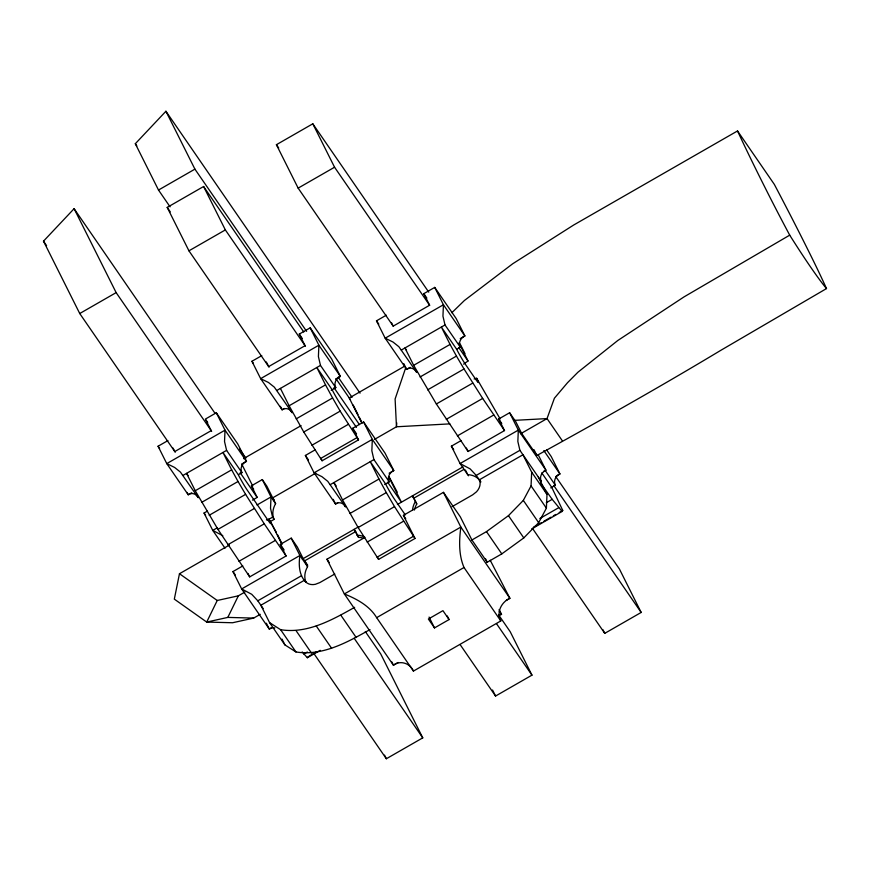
<?xml version="1.0" encoding="UTF-8"?>
<svg xmlns="http://www.w3.org/2000/svg" width="870" height="870" viewBox="0 0 870 870"><rect width="100%" height="100%" fill="white"/><g stroke="black" fill="none" stroke-linecap="round" stroke-linejoin="round"><path stroke-width="1.3" d="M471.529 540.205L486.471 531.624L508.461 515.649L523.327 500.402L531.059 485.895L531.668 472.138L522.968 454.771L479.294 479.848A12.626 9.668 -34.6 0 1 476.564 491.746L472.714 494.802L452.019 506.677M486.852 562.466L501.805 553.885L523.794 537.91L538.66 522.663L546.393 508.156L547.002 494.399L538.302 477.032M396.753 422.885L396.47 426.778L374.459 439.415M229.43 545.044L179.47 573.732L174.326 599.136L206.712 622.072L232.573 622.746L253.67 618.091L260.228 614.329M405.594 368.119L395.11 398.982L396.47 426.778L449.866 423.875M244.894 592.068L238.347 595.83L217.239 600.485L206.712 622.072L227.809 617.406L253.67 618.091M227.809 617.406L238.347 595.83M302.194 651.945L307.327 657.742L307.937 656.73M531.613 528.971L562.14 511.44L562.749 510.429L551.743 487.341L541.782 472.878M175.261 452.237L79.735 313.526L43.5 241.164L74.102 208.68L215.086 413.402M170.063 206.821L158.503 190.041L135.318 143.724L165.92 111.251L360.049 393.153M451.867 312.711L464.417 300.487L512.756 263.73L573.711 225.004L737.521 130.946L774.322 184.375A391.326 26.763 60.1 0 1 807.828 249.614A241.925 16.552 60.1 0 1 826.5 288.579L720.828 350.316C660.33 386.693 598.941 421.308 537.16 455.325M463.612 364.138L468.006 361.006L459.034 342.9M158.503 190.041L194.913 169.139L306.61 331.339M269.069 367.162L188.942 250.821L167.203 207.408L203.602 186.506L303.771 331.959M393.251 326.217L298.149 188.127L276.41 144.703L312.808 123.801L428.736 292.124M79.735 313.526L116.145 292.624L211.671 431.346M188.942 250.821L225.352 229.919L305.468 346.26M298.149 188.127L334.558 167.225L429.66 305.316M331.198 390.315L335.798 387.672C333.471 383.376 336.124 378.211 340.344 376.362L318.888 345.205L260.641 378.646L268.493 382.495L274.333 387.161L292.113 412.75C290.526 408.867 285.534 407.16 282.108 409.813L260.641 378.646L251.941 361.278L261.772 355.634M266.34 361.953L268.667 366.585L305.065 345.684L299.269 334.102L310.188 327.838L331.655 358.995L340.344 376.362L335.689 379.037M238.478 474.618L241.925 472.638C239.598 468.343 242.251 463.177 246.471 461.328L225.015 430.161L166.768 463.612L174.62 467.451L180.46 472.127L198.24 497.716C196.642 493.834 191.65 492.126 188.225 494.769L166.768 463.612L158.068 446.245L167.899 440.601M241.816 464.004L246.471 461.328L237.771 443.961L216.315 412.793L205.396 419.068L211.192 430.65L174.783 451.552L173.043 448.072M456.891 349.207L460.339 347.228C458.012 342.943 460.665 337.767 464.885 335.929L443.428 304.761L385.182 338.202L393.033 342.051L398.873 346.728L416.654 372.316C415.066 368.423 410.074 366.716 406.638 369.369L385.182 338.202L376.482 320.834L386.313 315.19M391.467 322.672L393.196 326.141L429.606 305.239L423.81 293.658L434.728 287.394L456.184 318.561L464.885 335.929L460.23 338.604M276.791 390.489L320.464 365.411L318.409 356.591L318.888 345.205L310.188 327.838M284.436 408.476L282.108 409.813L280.368 406.333M384.638 484.492L389.238 481.849C386.911 477.565 389.564 472.388 393.784 470.55L385.084 453.183L363.627 422.015L352.709 428.279L358.505 439.861L322.096 460.763L303.771 432.02L289.123 405.768L325.521 384.866L316.832 367.499L332.155 389.76A12.626 0.859 60.1 0 0 341.105 405.126L356.439 427.387M182.907 475.455L226.591 450.377L224.536 441.558L225.015 430.161L216.315 412.793M401.32 350.055L445.005 324.967L442.95 316.147L443.428 304.761L434.728 287.394M296.181 418.861L332.579 397.96L325.521 384.866M243.556 458.664L301.096 425.626M404.441 366.303L349.251 397.992L361.931 423.32M191.726 492.768L188.225 494.769L187.072 492.453M307.741 565.304L303.141 558.627L297.344 547.045L291.211 538.138L280.292 544.413L286.089 555.995L249.69 576.886L217.946 529.384L195.25 490.734L231.648 469.833L222.948 452.465L238.282 474.726A12.626 0.859 60.1 0 0 247.232 490.093L268.689 521.26A12.626 0.859 60.1 0 0 268.95 519.249L266.438 519.955M410.14 367.357L406.638 369.369L403.745 363.573M533.984 449.692L536.888 455.478L521.554 433.216L515.758 421.645L509.624 412.739L498.706 419.003L504.502 430.585L468.103 451.486L436.359 403.974L413.663 365.324L450.062 344.433L441.373 327.066L456.696 349.327A12.626 0.859 60.1 0 0 465.646 364.682L476.379 380.266A12.626 0.859 60.1 0 0 476.629 378.265L474.128 378.972M303.771 432.02L340.181 411.118L358.505 439.861M201.644 502.381L238.043 481.491L231.648 469.833M420.058 376.982L456.456 356.08L450.062 344.433M311.906 445.244L348.304 424.342M225.025 548.198L212.758 530.395L204.058 513.028L207.332 511.147M252.485 500.13L257.183 497.433L251.386 485.851L262.305 479.577L266.905 486.265L275.605 503.632A22.087 16.932 -34.6 0 0 274.115 519.39L270.472 521.478L282.021 544.544M389.129 473.226L393.784 470.55L372.316 439.383L314.081 472.823L321.933 476.673L327.772 481.338L345.553 506.927C343.954 503.045 338.963 501.337 335.537 503.991L314.081 472.823L305.381 455.456L315.212 449.812M209.202 515.268L245.612 494.367L264.262 523.827L286.089 555.995M427.627 389.869L464.025 368.967L482.676 398.427L504.502 430.585M320.562 458.533L356.972 437.632M217.413 527.72L212.758 530.395L222.818 535.724M257.02 504.981L271.005 496.944L275.605 503.632M217.946 529.384L254.355 508.482M272.353 498.042L315.799 473.095M436.359 403.974L472.769 383.083M267.982 519.803L272.582 517.161L270.526 508.341L271.005 496.944L262.305 479.577M330.219 484.666L373.904 459.588L371.849 450.769L372.316 439.383L363.627 422.015M227.864 544.729L264.262 523.827M446.277 419.329L482.676 398.427M826.5 288.579A155.676 10.647 60.1 0 1 789.71 235.15L684.037 296.887L617.787 340.507L577.985 372.175L567.555 382.669L554.407 398.21L547.034 418.59L520.684 433.728M337.864 502.653L335.537 503.991L333.221 499.358M485.503 558.779L487.243 562.248L471.91 539.987L460.317 516.834L443.45 492.344L403.408 515.334L415.001 538.486L378.602 559.388L358.125 527.535L342.562 499.945L378.961 479.044L370.261 461.676L385.595 483.937A12.626 0.859 60.1 0 0 394.545 499.304L405.279 514.888M238.956 561.313L275.355 540.411M457.37 435.903L493.768 415.001M274.887 627.912L272.158 627.814L269.254 629.021L241.664 588.946L232.964 571.579L242.795 565.935M468.506 475.792L460.078 463.547L451.378 446.179L461.209 440.535M349.925 513.485L386.323 492.583L378.961 479.044M302.325 559.095L358.701 526.72M397.405 504.502L462.971 466.864M358.125 527.535L394.534 506.634L415.001 538.486M362.703 537.997A22.087 16.932 -34.6 0 0 358.538 537.377L355.634 531.592L304.674 560.846L307.578 566.642A22.087 16.932 -34.6 0 0 306.088 582.4C298.954 575.32 298.53 564.815 299.911 555.506L291.211 538.138M414.403 510.059A22.087 16.932 -34.6 0 1 416.784 503.937L412.347 495.922L413.881 498.151L463.688 469.55M490.212 560.236L509.896 598.31C501.457 602.007 496.15 612.339 500.805 620.93L413.435 671.085C410.248 663.321 400.265 659.906 393.414 665.202L344.357 593.96L326.957 559.225L364.65 537.584M307.578 566.642L299.911 555.506L241.664 588.946L251.724 594.286L257.803 600.8L301.488 575.722M519.901 450.312L541.368 481.48C539.041 477.184 541.695 472.018 545.914 470.17L518.324 430.106L460.078 463.547L470.137 468.887L476.227 475.401L519.901 450.312L517.846 441.492L518.324 430.106L509.624 412.739M367.173 542.097L403.582 521.195M334.765 574.004L319.823 582.585L315.321 584.325A12.626 9.668 -34.6 0 1 304.554 580.17L260.869 605.248L269.569 622.615L284.903 644.887L295.941 651.956C322.553 656.306 347.554 642.158 369.989 629.575M377.069 557.17L413.467 536.268M271.592 627.683L269.254 629.021L266.361 623.235M543.587 471.507L545.914 470.17L538.378 455.119M556.441 475.955L559.932 473.943L551.243 456.576L546.643 449.899M550.786 487.896L555.386 485.253C553.059 480.958 555.712 475.792 559.932 473.943L543.837 450.573M269.569 622.615L280.618 629.695C307.219 634.045 332.22 619.897 354.655 607.314M546.306 502.719L552.178 499.347L562.14 511.44M303.804 654.044L307.317 652.021M539.824 518.531L558.616 507.743M309.111 656.056L316.147 652.011M533.397 527.285L535.746 525.937M538.084 524.588L541.608 522.565M543.957 521.217L551.004 517.171M553.353 515.823L555.702 514.474M559.225 512.452L562.749 510.429M506.373 600.343L509.896 598.31L460.839 527.079L344.357 593.96C356.765 598.962 369.587 605.814 376.645 617.656L464.014 567.501C458.599 554.799 459.099 540.498 460.839 527.079L443.45 492.344M307.327 657.742L320.236 650.325M449.072 619.57L442.939 610.664L428.377 619.027L434.511 627.922L449.072 619.57L447.256 615.949M398.123 662.494L393.414 665.202L391.609 661.602M499.173 615.71L501.522 614.361L499.108 609.544M313.929 653.598L386.345 758.749L422.755 737.858L380.712 653.914L365.313 631.533M460.121 644.594L495.552 696.054L531.962 675.153L510.212 631.729L498.662 614.949M532.668 528.666L604.759 633.349L641.168 612.447L619.429 569.034L555.702 476.51M513.92 420.384L547.034 418.59L562.368 440.851M179.47 573.732L217.239 600.485M552.178 499.347L540.531 482.904M423.81 293.658L426.876 298.116M445.005 324.967L460.339 347.228M545.425 470.779L555.386 485.253M458.805 347.641L468.006 361.006M553.733 485.482L641.168 612.447M476.629 378.265L500.174 418.959M498.706 419.003L501.772 423.462M531.668 472.138L547.002 494.399M531.059 485.895L546.393 508.156M523.327 500.402L538.66 522.663M276.41 144.703L278.726 148.063M406.497 350.186L404.963 347.956L413.663 365.324M376.482 320.834L378.787 324.173M508.461 515.649L523.794 537.91M476.227 475.401L480.827 482.078A22.087 16.932 -34.6 0 0 467.745 474.672L465.428 470.039M451.378 446.179L453.683 449.518M486.471 531.624L501.805 553.885M338.202 377.21L352.067 397.34M499.206 611.012L501.522 614.361M336.135 378.95L350.012 399.091M464.014 567.501L500.805 620.93M299.269 334.102L302.336 338.56M320.464 365.411L335.798 387.672M333.971 387.65L359.397 424.571M496.52 623.692L531.962 675.153M397.242 492.17L389.064 476.684M352.709 428.279L356.537 433.847M373.904 459.588L389.238 481.849M387.628 482.154L401.429 502.197L388.749 476.869M403.408 515.334L405.703 518.672M135.318 143.724L136.851 145.964M167.203 207.408L170.281 211.878M251.941 361.278L253.475 363.497M336.157 485.917L333.862 482.578L342.562 499.945M305.381 455.456L308.448 459.904M355.634 531.592L354.101 529.362L358.538 537.377M376.645 617.656L413.435 671.085M326.957 559.225L329.262 562.564M239.739 449.192L245.895 458.142M272.701 497.836L274.235 500.065M340.855 615.231L356.189 637.492M206.157 420.177L207.691 422.407M251.386 485.851L253.681 489.19M226.591 450.377L241.925 472.638M272.582 517.161L274.115 519.39M240.185 472.747L257.128 497.357M354.177 638.286L422.755 737.858M268.95 519.249L276.236 532.146M280.292 544.413L284.12 549.981M316.256 625.998L331.59 648.259M43.5 241.164L46.578 245.634M296.181 630.826L311.503 653.087M188.083 475.596L186.55 473.367L195.25 490.734M158.068 446.245L159.601 448.463M204.058 513.028L205.592 515.247M280.618 629.695L295.941 651.956M257.803 600.8L263.175 608.598M232.964 571.579L235.27 574.918M456.456 356.08L464.025 368.967M238.043 481.491L245.612 494.367M386.323 492.583L394.534 506.634M332.579 397.96L340.181 411.118M460.165 344.031L465.004 353.677M602.953 629.728L604.759 633.349M312.808 123.801L334.558 167.225M466.363 448.017L468.103 451.486M413.881 498.151L416.784 503.937M353.198 405.039L358.027 414.685M359.234 417.1L361.648 421.928M492.54 690.019L495.552 696.054M429.073 617.069L434.511 627.922M165.92 111.251L194.913 169.139M203.602 186.506L225.352 229.919M377.439 557.072L378.602 559.388M320.943 458.446L322.096 460.763M280.423 388.401L289.123 405.768M277.443 534.561L281.673 543M241.849 464.308L252.724 486.015M384.54 755.138L386.345 758.749M74.102 208.68L116.145 292.624M282 639.091L284.903 644.887M247.95 573.417L249.69 576.886M737.521 130.946A391.326 26.763 60.1 0 0 764.893 187.278A241.925 16.552 60.1 0 0 789.71 235.15M357.004 535.148A22.087 16.932 -34.6 0 1 364.845 537.269M412.554 509.874A22.087 16.932 -34.6 0 1 415.251 501.707"/></g></svg>
